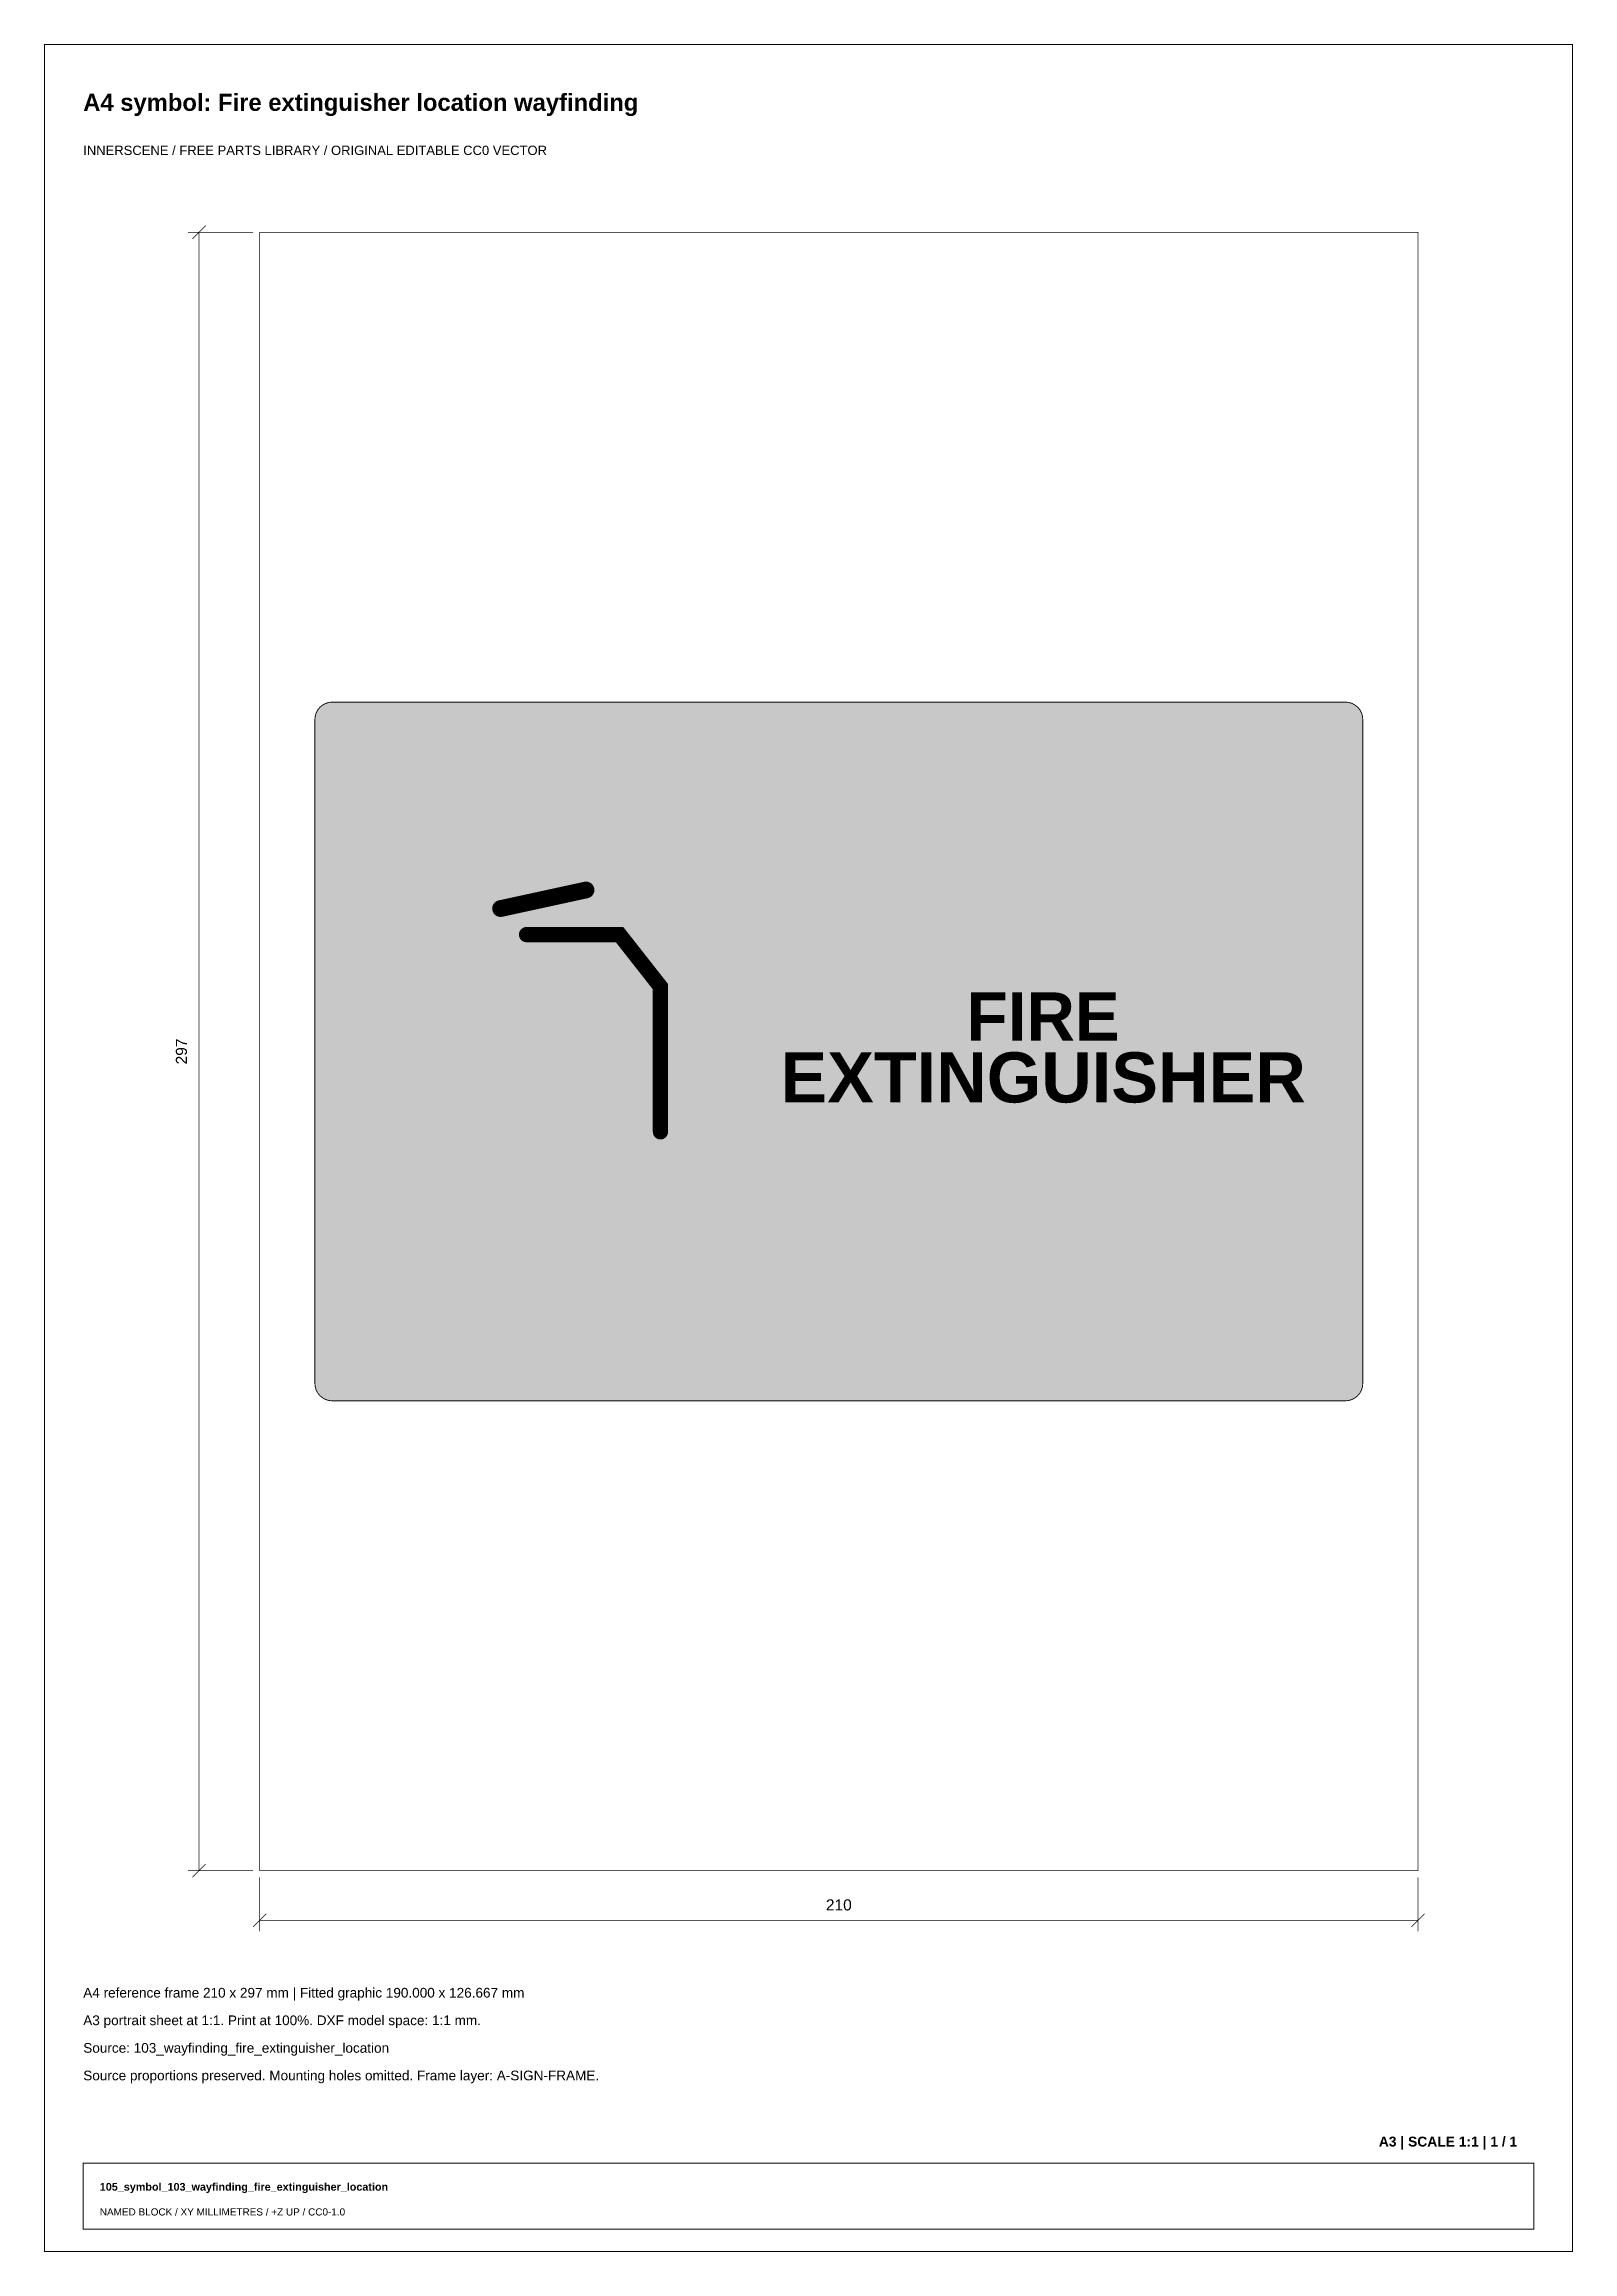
# Paper-space layout 'Layout1' of a CAD drawing. Header units: millimetres. Extents: x 10 to 287, y 10 to 410.
import ezdxf
from ezdxf.enums import TextEntityAlignment as Align

# ---------------------------------------------------------------- set-up
doc = ezdxf.new("R2010")
doc.units = ezdxf.units.MM
for name, color, linetype, lineweight, true_color in [('A-ANNO-BORDER', 7, 'Continuous', 18, 0x8c9ca5), ('A-ANNO-DIMS', 7, 'Continuous', 13, 0x516c7c), ('A-ANNO-TEXT', 7, 'Continuous', 18, 0x203446), ('A-SIGN', 7, 'Continuous', 25, 0x20252b), ('A-SIGN-FRAME', 7, 'Continuous', 13, 0xb4c0c7), ('A-SIGN-PICTOGRAM', 7, 'Continuous', 18, 0x111111)]:
    doc.layers.add(name, color=color, linetype=linetype, lineweight=lineweight, true_color=true_color)
doc.styles.add('SIGN_BOLD', font='arialbd.ttf')
doc.styles.add('SIGN_REGULAR', font='arial.ttf')

psp = doc.layouts.get("Layout1")

# ---------------------------------------------------------------- hatches: boundary and pattern name
at = {"layer": 'A-SIGN-PICTOGRAM', "true_color": 0xffffff}
for points in [[(245.83, 290.83), (246.45, 290.77), (247.05, 290.59), (247.59, 290.3), (248.07, 289.91), (248.47, 289.43), (248.76, 288.88), (248.94, 288.28), (249, 287.67), (249, 167.33), (248.94, 166.72), (248.76, 166.12), (248.47, 165.57), (248.07, 165.09), (247.59, 164.7), (247.05, 164.41), (246.45, 164.23), (245.83, 164.17), (62.17, 164.17), (61.55, 164.23), (60.95, 164.41), (60.41, 164.7), (59.93, 165.09), (59.53, 165.57), (59.24, 166.12), (59.06, 166.72), (59, 167.33), (59, 287.67), (59.06, 288.28), (59.24, 288.88), (59.53, 289.43), (59.93, 289.91), (60.41, 290.3), (60.95, 290.59), (61.55, 290.77), (62.17, 290.83)], [(109.69, 256.77), (109.66, 257.07), (109.57, 257.35), (109.43, 257.62), (109.25, 257.85), (109.02, 258.03), (108.75, 258.17), (108.47, 258.26), (108.17, 258.29), (107.88, 258.26), (107.59, 258.17), (107.33, 258.03), (107.1, 257.85), (106.91, 257.62), (106.77, 257.35), (106.68, 257.07), (106.65, 256.77), (106.68, 256.48), (106.77, 256.19), (106.91, 255.93), (107.1, 255.7), (107.33, 255.51), (107.59, 255.37), (107.88, 255.28), (108.17, 255.26), (108.47, 255.28), (108.75, 255.37), (109.02, 255.51), (109.25, 255.7), (109.43, 255.93), (109.57, 256.19), (109.66, 256.48)], [(94.18, 253.4), (94.15, 253.7), (94.06, 253.98), (93.92, 254.24), (93.73, 254.47), (93.5, 254.66), (93.24, 254.8), (92.95, 254.89), (92.66, 254.92), (92.36, 254.89), (92.08, 254.8), (91.82, 254.66), (91.59, 254.47), (91.4, 254.24), (91.26, 253.98), (91.17, 253.7), (91.14, 253.4), (91.17, 253.1), (91.26, 252.82), (91.4, 252.56), (91.59, 252.33), (91.82, 252.14), (92.08, 252), (92.36, 251.91), (92.66, 251.88), (92.95, 251.91), (93.24, 252), (93.5, 252.14), (93.73, 252.33), (93.92, 252.56), (94.06, 252.82), (94.15, 253.1)], [(92.66, 253.4), (99.4, 253.4), (99.4, 245.31), (92.66, 245.31)], [(98.76, 248.68), (98.74, 248.95), (98.66, 249.21), (98.53, 249.45), (98.36, 249.66), (98.15, 249.83), (97.91, 249.96), (97.65, 250.03), (97.38, 250.06), (97.11, 250.03), (96.85, 249.96), (96.61, 249.83), (96.4, 249.66), (96.23, 249.45), (96.1, 249.21), (96.02, 248.95), (96, 248.68), (96.02, 248.41), (96.1, 248.15), (96.23, 247.91), (96.4, 247.7), (96.61, 247.53), (96.85, 247.4), (97.11, 247.32), (97.38, 247.3), (97.65, 247.32), (97.91, 247.4), (98.15, 247.53), (98.36, 247.7), (98.53, 247.91), (98.66, 248.15), (98.74, 248.41)], [(115.63, 248.68), (115.6, 248.95), (115.52, 249.21), (115.39, 249.45), (115.22, 249.66), (115.01, 249.83), (114.77, 249.96), (114.51, 250.03), (114.24, 250.06), (113.97, 250.03), (113.71, 249.96), (113.47, 249.83), (113.26, 249.66), (113.09, 249.45), (112.97, 249.21), (112.89, 248.95), (112.86, 248.68), (112.89, 248.41), (112.97, 248.15), (113.09, 247.91), (113.26, 247.7), (113.47, 247.53), (113.71, 247.4), (113.97, 247.32), (114.24, 247.3), (114.51, 247.32), (114.77, 247.4), (115.01, 247.53), (115.22, 247.7), (115.39, 247.91), (115.52, 248.15), (115.6, 248.41)], [(84.56, 241.26), (87.26, 245.98), (104.12, 245.98), (107.5, 241.26), (107.5, 206.86), (84.56, 206.86)], [(123.04, 239.24), (123.02, 239.51), (122.94, 239.76), (122.81, 240), (122.64, 240.21), (122.43, 240.39), (122.19, 240.51), (121.93, 240.59), (121.66, 240.62), (121.39, 240.59), (121.13, 240.51), (120.89, 240.39), (120.68, 240.21), (120.51, 240), (120.38, 239.76), (120.31, 239.51), (120.28, 239.24), (120.31, 238.97), (120.38, 238.71), (120.51, 238.47), (120.68, 238.26), (120.89, 238.09), (121.13, 237.96), (121.39, 237.88), (121.66, 237.85), (121.93, 237.88), (122.19, 237.96), (122.43, 238.09), (122.64, 238.26), (122.81, 238.47), (122.94, 238.71), (123.02, 238.97)], [(118.96, 215.63), (124.36, 215.63), (127.06, 203.49), (116.94, 203.49)], [(123.04, 212.93), (123.02, 213.2), (122.94, 213.46), (122.81, 213.7), (122.64, 213.91), (122.43, 214.08), (122.19, 214.21), (121.93, 214.29), (121.66, 214.31), (121.39, 214.29), (121.13, 214.21), (120.89, 214.08), (120.68, 213.91), (120.51, 213.7), (120.38, 213.46), (120.31, 213.2), (120.28, 212.93), (120.31, 212.66), (120.38, 212.4), (120.51, 212.16), (120.68, 211.95), (120.89, 211.78), (121.13, 211.65), (121.39, 211.57), (121.66, 211.55), (121.93, 211.57), (122.19, 211.65), (122.43, 211.78), (122.64, 211.95), (122.81, 212.16), (122.94, 212.4), (123.02, 212.66)]]:
    psp.add_hatch(color=7, dxfattribs=at).paths.add_polyline_path(points)
at = {"layer": 'A-SIGN-PICTOGRAM', "true_color": 0xd52429}
for points in [[(63.18, 286.65), (244.82, 286.65), (244.82, 168.35), (63.18, 168.35)], [(87.26, 237.21), (104.8, 237.21), (104.8, 235.05), (87.26, 235.05)], [(87.26, 218.33), (104.8, 218.33), (104.8, 216.17), (87.26, 216.17)]]:
    psp.add_hatch(color=7, dxfattribs=at).paths.add_polyline_path(points)

# ---------------------------------------------------------------- linework, layer by layer
at = {"layer": 'A-ANNO-BORDER', "true_color": 0x8c9ca5, "const_width": 0.18}
for points in [[(10, 10), (287, 10), (287, 410), (10, 410)], [(17, 14), (280, 14), (280, 26), (17, 26)]]:
    psp.add_lwpolyline(points, close=True, dxfattribs=at)
at = {"layer": 'A-ANNO-DIMS', "true_color": 0x516c7c, "const_width": 0.13}
for points in [[(36.8, 374.8), (39.2, 377.2)], [(47.8, 376), (36, 376)], [(38, 79), (38, 376)], [(36.8, 77.8), (39.2, 80.2)], [(47.8, 79), (36, 79)], [(49, 77.8), (49, 68)], [(259, 77.8), (259, 68)], [(47.8, 68.8), (50.2, 71.2)], [(49, 70), (259, 70)], [(257.8, 68.8), (260.2, 71.2)]]:
    psp.add_lwpolyline(points, dxfattribs=at)
at = {"layer": 'A-SIGN', "true_color": 0x38434b, "const_width": 0.158}
psp.add_lwpolyline([(245.83, 164.17), (246.45, 164.23), (247.05, 164.41), (247.59, 164.7), (248.07, 165.09), (248.47, 165.57), (248.76, 166.12), (248.94, 166.72), (249, 167.33), (249, 287.67), (248.94, 288.28), (248.76, 288.88), (248.47, 289.43), (248.07, 289.91), (247.59, 290.3), (247.05, 290.59), (246.45, 290.77), (245.83, 290.83), (62.17, 290.83), (61.55, 290.77), (60.95, 290.59), (60.41, 290.3), (59.93, 289.91), (59.53, 289.43), (59.24, 288.88), (59.06, 288.28), (59, 287.67), (59, 167.33), (59.06, 166.72), (59.24, 166.12), (59.53, 165.57), (59.93, 165.09), (60.41, 164.7), (60.95, 164.41), (61.55, 164.23), (62.17, 164.17)], close=True, dxfattribs=at)
at = {"layer": 'A-SIGN-FRAME', "true_color": 0xb4c0c7, "const_width": 0.13}
psp.add_lwpolyline([(49, 79), (259, 79), (259, 376), (49, 376)], close=True, dxfattribs=at)
at = {"layer": 'A-SIGN-PICTOGRAM', "true_color": 0xffffff}
for points, const_width in [([(92.66, 253.4), (108.17, 256.77)], 3.04), ([(97.38, 248.68), (114.24, 248.68), (121.66, 239.24), (121.66, 212.93)], 2.77)]:
    psp.add_lwpolyline(points, dxfattribs=dict(at, const_width=const_width))

# ---------------------------------------------------------------- texts
at = {"layer": 'A-ANNO-TEXT', "true_color": 0x203446}
for s, height, style, p in [('A4 symbol: Fire extinguisher location wayfinding', 3.0874, 'SIGN_BOLD', (17, 398)), ('INNERSCENE / FREE PARTS LIBRARY / ORIGINAL EDITABLE CC0 VECTOR', 1.6873, 'SIGN_REGULAR', (17, 390)), ('A4 reference frame 210 x 297 mm | Fitted graphic 190.000 x 126.667 mm', 1.7591, 'SIGN_REGULAR', (17, 56)), ('A3 portrait sheet at 1:1. Print at 100%. DXF model space: 1:1 mm.', 1.7591, 'SIGN_REGULAR', (17, 51)), ('Source: 103_wayfinding_fire_extinguisher_location', 1.7591, 'SIGN_REGULAR', (17, 46)), ('Source proportions preserved. Mounting holes omitted. Frame layer: A-SIGN-FRAME.', 1.7591, 'SIGN_REGULAR', (17, 41)), ('105_symbol_103_wayfinding_fire_extinguisher_location', 1.4001, 'SIGN_BOLD', (20, 21)), ('NAMED BLOCK / XY MILLIMETRES / +Z UP / CC0-1.0', 1.2924, 'SIGN_REGULAR', (20, 16.5))]:
    psp.add_text(s, height=height, dxfattribs=dict(at, style=style)).set_placement(p)
at = {"layer": 'A-ANNO-TEXT', "true_color": 0xffffff, "style": 'SIGN_BOLD'}
for s, height, p in [('FIRE', 8.721, (191.05, 229.48)), ('EXTINGUISHER', 9.0918, (191.05, 218.25))]:
    psp.add_text(s, height=height, dxfattribs=at).set_placement(p, align=Align.CENTER)
at = {"layer": 'A-ANNO-TEXT', "true_color": 0x203446, "style": 'SIGN_REGULAR'}
psp.add_text('297', height=2.01, rotation=90, dxfattribs=at).set_placement((35.8, 227.5), align=Align.CENTER)
psp.add_text('210', height=2.01, dxfattribs=at).set_placement((154, 71.8), align=Align.CENTER)
at = {"layer": 'A-ANNO-TEXT', "true_color": 0x203446, "style": 'SIGN_BOLD'}
psp.add_text('A3 | SCALE 1:1 | 1 / 1', height=1.795, dxfattribs=at).set_placement((277, 29), align=Align.RIGHT)

doc.saveas('drawing.dxf')
